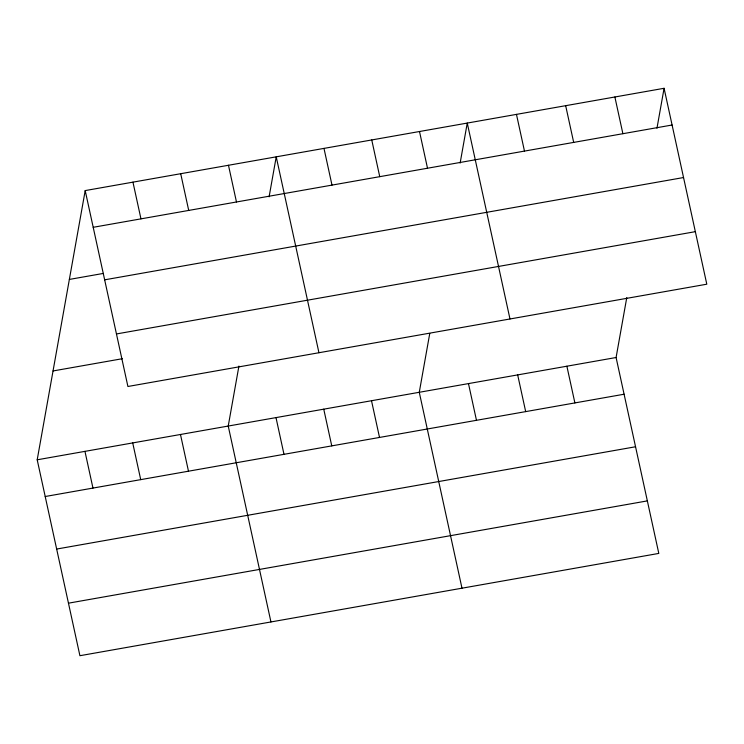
<?xml version="1.0" encoding="UTF-8"?>
<svg xmlns="http://www.w3.org/2000/svg" width="744" height="744" viewBox="0 0 744 744"><rect width="100%" height="100%" fill="white"/><g stroke="black" fill="none" stroke-linecap="round" stroke-linejoin="round"><path stroke-width="1.12" d="M626.783 297.544L616.088 357.511L658.803 553.415L79.915 655.706L37.2 459.801L85.197 190.585L664.085 88.294L706.8 284.199L127.912 386.489L85.197 190.585M238.926 366.076L228.231 426.042L270.946 621.956M269.105 196.807L276.229 156.826L318.944 352.73M429.762 333.433L419.272 392.293L461.987 588.197M460.136 163.048L467.26 123.067L509.975 318.971M656.961 128.266L664.085 88.294M93.205 227.301L672.092 125.011M69.359 279.428L103.472 273.401M104.653 279.828L683.541 177.537M116.455 333.954L695.342 231.663M53.038 370.958L122.397 358.701M37.2 459.801L616.088 357.511M45.207 496.518L624.095 394.227M56.656 549.053L635.553 446.763M68.457 603.179L647.354 500.889M614.879 96.99L622.886 133.697M565.673 105.676L573.68 142.392M516.466 114.371L524.474 151.088M566.881 366.206L574.889 402.923M517.675 374.902L525.683 411.618M419.504 131.511L427.512 168.228M468.478 383.597L476.476 420.314M371.749 139.946L379.747 176.663M323.984 148.391L331.991 185.107M371.507 400.728L379.514 437.444M323.752 409.172L331.759 445.889M228.473 165.261L236.471 201.977M275.996 417.607L283.994 454.324M180.708 173.705L188.716 210.422M132.953 182.141L140.96 218.857M180.476 434.487L188.483 471.203M132.72 442.922L140.718 479.638M84.956 451.366L92.963 488.083"/></g></svg>
